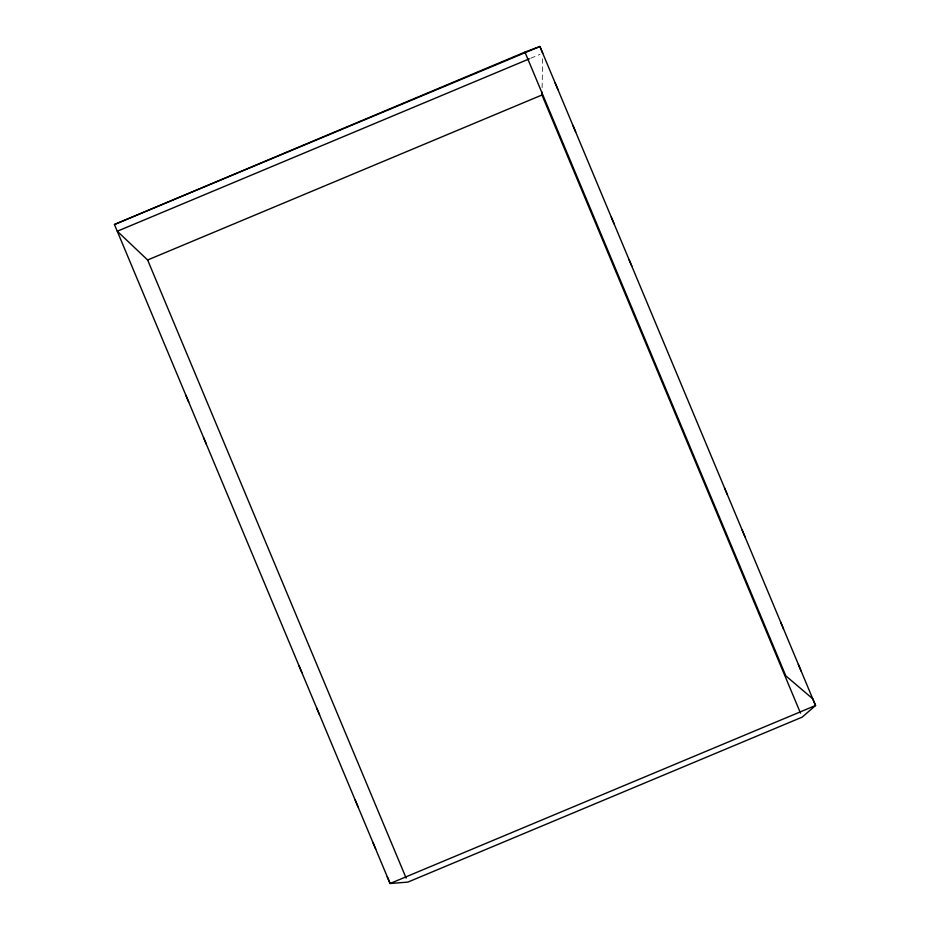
<?xml version="1.0" encoding="UTF-8"?>
<svg xmlns="http://www.w3.org/2000/svg" width="930" height="930" viewBox="0 0 930 930"><rect width="100%" height="100%" fill="white"/><g stroke="black" fill="none" stroke-linecap="round" stroke-linejoin="round"><path stroke-width="0.7" stroke-dasharray="4.65 3.49" d="M542.109 87.804L542.667 57.555M530.693 58.264L540.063 54.347"/><path stroke-width="1.4" d="M800.509 713.124L541.981 95L542.039 92.117M114.448 224.502L539.912 46.5L815.552 705.498L802.183 717.135L407.828 882.117L390.089 883.5L114.448 224.502L524.939 52.103L539.912 46.5L542.736 53.231M529.356 58.834L117.285 231.233L147.626 259.993L406.143 878.106M147.626 259.993L541.981 95M555.163 82.968L557.988 89.699M572.845 125.259L575.682 131.99M611.312 217.236L614.149 223.967M629.006 259.517L631.83 266.247M724.505 487.866L727.341 494.597M742.198 530.147L745.023 536.889M780.665 622.124L783.49 628.854M798.347 664.415L801.172 671.146M185.861 395.227L188.685 401.958M203.542 437.519L206.379 444.249M299.053 665.868L301.878 672.599M316.735 708.149L319.571 714.879M355.202 800.125L358.038 806.856M372.895 842.406L375.72 849.137M387.264 876.769L390.089 883.5L815.552 705.498L812.715 698.767L785.815 675.854L524.939 52.103"/></g></svg>
